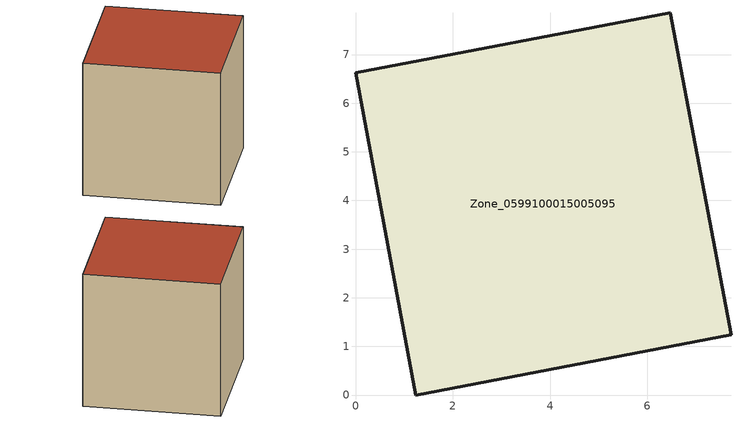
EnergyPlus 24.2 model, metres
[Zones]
Zone_0599100015005095
 floor ground (C_G): 0,6.63 6.47,7.86 7.72,1.24 1.23,0 z0.96
 wall outside (C_F): 6.47,7.86 0,6.63 1.23,0 7.72,1.24 6.47,7.86 z0.96:7.96
 roof outside (C_R): 1.23,0 7.72,1.24 6.47,7.86 0,6.63 z7.96
[BUILDING]
Pand.0599100015005095: North Axis=0; Terrain=City; Loads Convergence Tolerance Value=0.04; Temperature Convergence Tolerance Value=0.4; Solar Distribution=FullExterior; Maximum Number of Warmup Days=25; Minimum Number of Warmup Days=1
[Site:Location]
Rotterdam.The.Hague.AP_ZH_NLD Design_Conditions: Latitude=51.96; Longitude=4.45; Time Zone=1; Elevation=-4.5
[SITE:GROUNDTEMPERATURE:BUILDINGSURFACE]
18, 18, 18, 18, 18, 18, 18, 18, 18, 18, 18, 18
[MATERIAL] Thermal Absorptance=0.9; Solar Absorptance=0.7; Visible Absorptance=0.7
Name | Roughness | Thickness | Conductivity | Density | Specific Heat
G.TC.1946-1964 | MediumSmooth | 0.15 | 1 | 540 | 1210
F.TC.1946-1964 | Rough | 0.3 | 0.857143 | 1920 | 840
R.TC.1946-1964 | MediumRough | 0.2 | 0.235294 | 1500 | 1000
[CONSTRUCTION]
C_G: G.TC.1946-1964
C_F: F.TC.1946-1964
C_R: R.TC.1946-1964
[ZONE]
Zone_0599100015005095: Type=1; Multiplier=1; Ceiling Height=Autocalculate; Volume=Autocalculate; Floor Area=autocalculate; Part of Total Floor Area=Yes
[ZONEINFILTRATION:DESIGNFLOWRATE]
Infil_Zone_0599100015005095: Zone or ZoneList or Space or SpaceList=Zone_0599100015005095; Schedule=AlwaysOn; Design Flow Rate Calculation Method=Flow/Area; Flow Rate per Floor Area=0.003; Constant Term Coefficient=1; Temperature Term Coefficient=0; Velocity Term Coefficient=0; Velocity Squared Term Coefficient=0
[HVACTEMPLATE:ZONE:IDEALLOADSAIRSYSTEM]
Zone_0599100015005095: Maximum Heating Supply Air Temperature=50; Minimum Cooling Supply Air Temperature=13; Maximum Heating Supply Air Humidity Ratio=0.0156; Minimum Cooling Supply Air Humidity Ratio=0.0077; Heating Limit=NoLimit; Cooling Limit=NoLimit; Dehumidification Control Type=ConstantSensibleHeatRatio; Cooling Sensible Heat Ratio=0.7; Dehumidification Setpoint=60; Humidification Control Type=None; Humidification Setpoint=30; Outdoor Air Method=None; Outdoor Air Flow Rate per Person=0.00944; Outdoor Air Flow Rate per Zone Floor Area=0; Outdoor Air Flow Rate per Zone=0; Demand Controlled Ventilation Type=None; Outdoor Air Economizer Type=NoEconomizer; Heat Recovery Type=None; Sensible Heat Recovery Effectiveness=0.7; Latent Heat Recovery Effectiveness=0.65
[ZONECONTROL:THERMOSTAT]
ThermostatControl_Zone_0599100015005095: Zone or ZoneList=Zone_0599100015005095; Control Type Schedule=DualSetpointControlType; Control 1=Thermostat_Zone_0599100015005095; Temperature Difference Between Cutout And Setpoint=0
[THERMOSTATSETPOINT:DUALSETPOINT]
Thermostat_Zone_0599100015005095: Heating Setpoint Temperature Schedule=HeatingSetpoint_Zone_0599100015005095; Cooling Setpoint Temperature Schedule=CoolingSetpoint_Zone_0599100015005095
[SCHEDULE:COMPACT]
HeatingSetpoint_Zone_0599100015005095: Through: 12/31, For: AllDays, Until: 24:00, 21
CoolingSetpoint_Zone_0599100015005095: Through: 12/31, For: AllDays, Until: 24:00, 24
DualSetpointControlType: Through: 12/31, For: AllDays, Until: 24:00, 4
AlwaysOn: Through: 12/31, For: AllDays, Until: 24:00, 1
